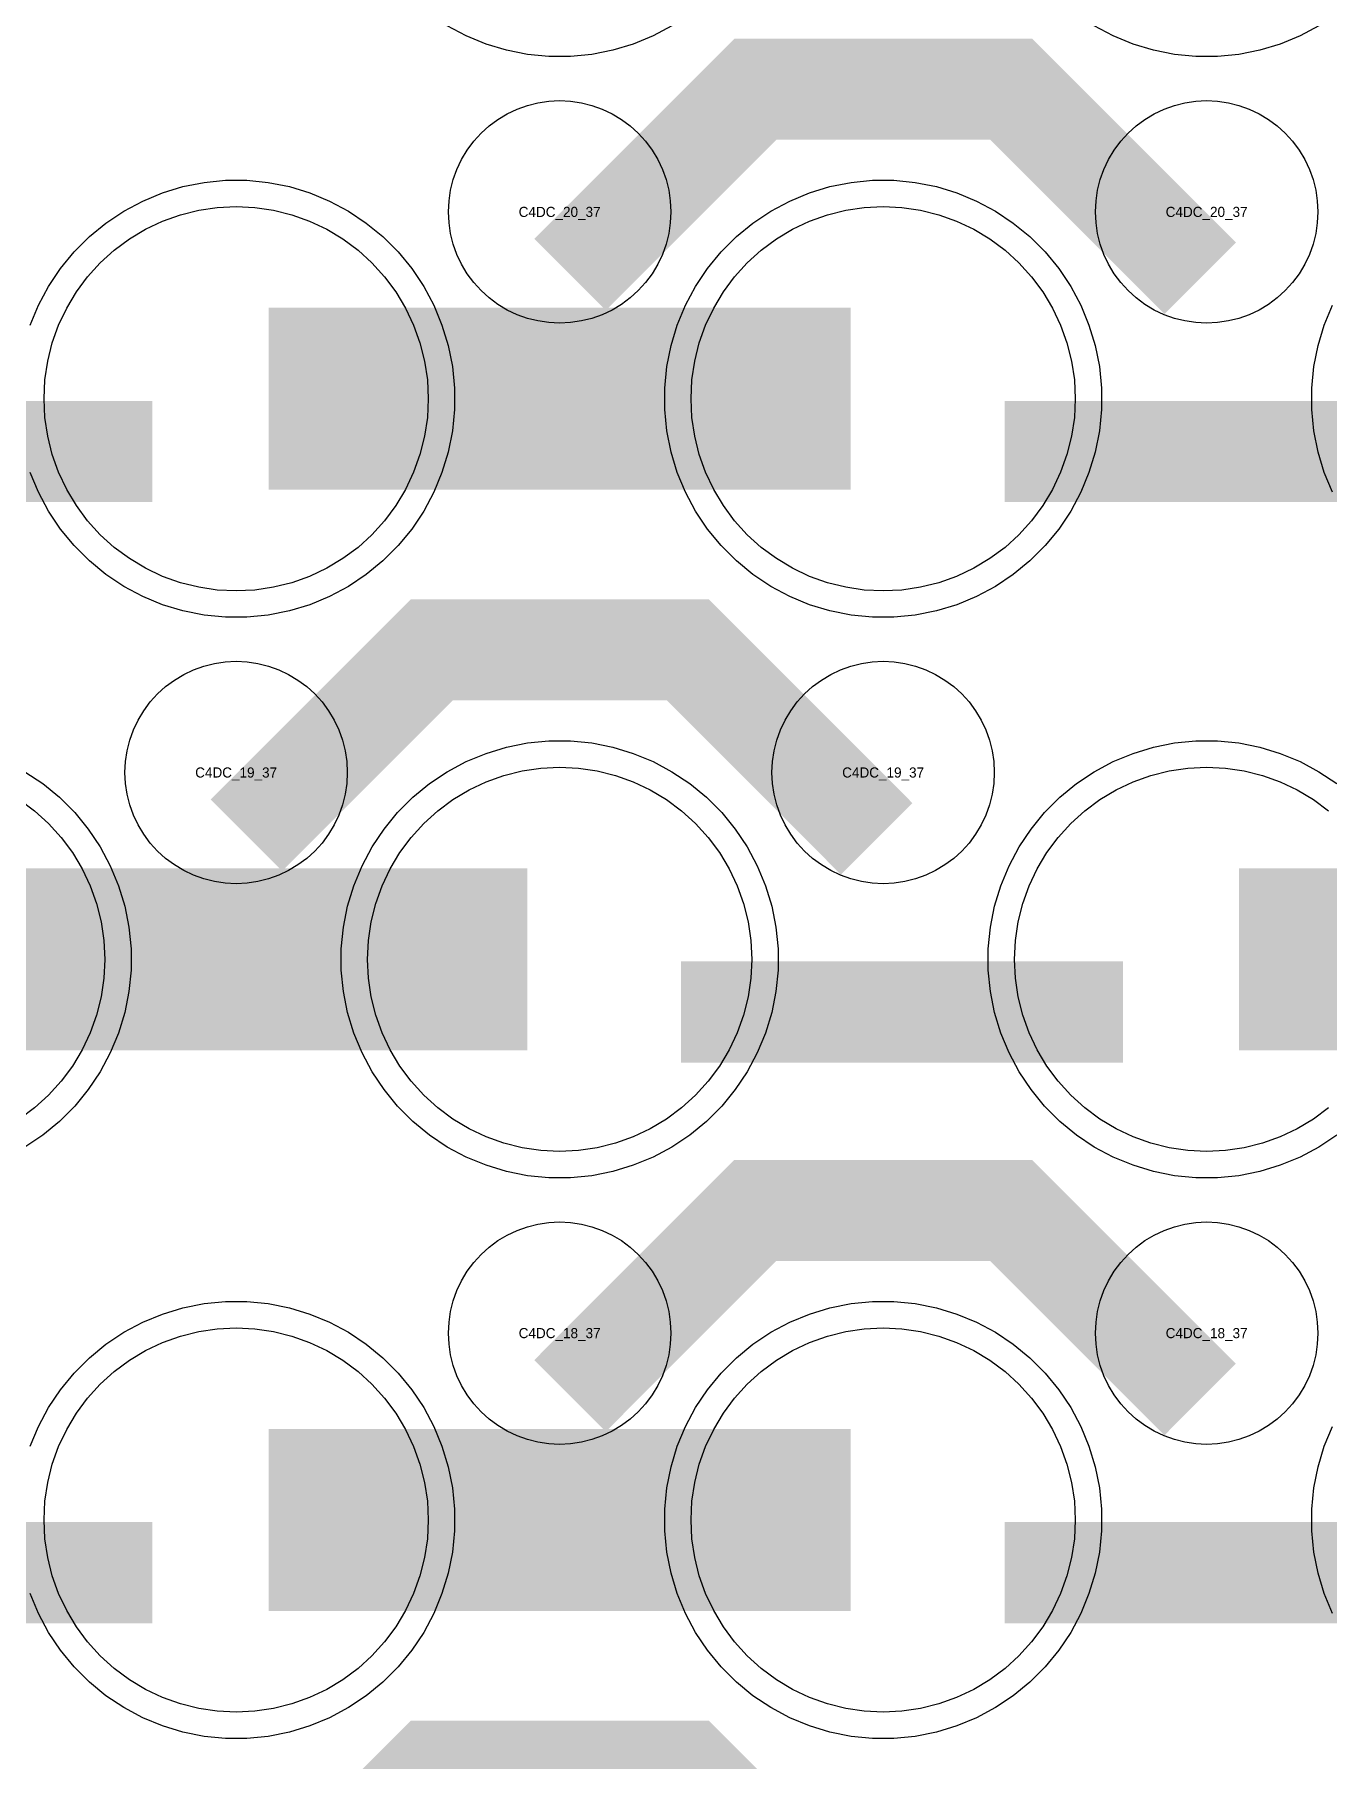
# Model space of a CAD drawing. Extents: x -11880 to 11880, y -14992 to 14992.
# Drawn here: x -209.9 to 110.1, y -12404.9 to -11978.3 of the extents above; entities that cross this region are included whole.
import ezdxf
from ezdxf.enums import TextEntityAlignment as Align

# ---------------------------------------------------------------- set-up
doc = ezdxf.new("R2010")
doc.units = 0
doc.header["$MEASUREMENT"] = 0
for name, color, linetype in [('GDS_775_DT_237', 138, 'CONTINUOUS'), ('RDL1_FS', 34, 'CONTINUOUS'), ('RDL_BS', 160, 'CONTINUOUS')]:
    doc.layers.add(name, color=color, linetype=linetype)

msp = doc.modelspace()

# ---------------------------------------------------------------- linework, layer by layer
at = {"layer": 'RDL1_FS'}
for points in [[(-160, -12115.794), (-164.657, -12115.565), (-169.268, -12114.881), (-173.791, -12113.749), (-178.181, -12112.177), (-182.395, -12110.185), (-186.395, -12107.787), (-190.14, -12105.009), (-193.594, -12101.879), (-196.724, -12098.425), (-199.502, -12094.68), (-201.9, -12090.68), (-203.892, -12086.466), (-205.464, -12082.076), (-206.596, -12077.553), (-207.28, -12072.942), (-207.509, -12068.285), (-207.28, -12063.628), (-206.596, -12059.017), (-205.464, -12054.494), (-203.892, -12050.104), (-201.9, -12045.89), (-199.502, -12041.89), (-196.724, -12038.145), (-193.594, -12034.691), (-190.14, -12031.561), (-186.395, -12028.783), (-182.395, -12026.385), (-178.181, -12024.393), (-173.791, -12022.821), (-169.268, -12021.689), (-164.657, -12021.005), (-160, -12020.776), (-155.343, -12021.005), (-150.732, -12021.689), (-146.209, -12022.821), (-141.819, -12024.393), (-137.605, -12026.385), (-133.605, -12028.783), (-129.86, -12031.561), (-126.406, -12034.691), (-123.276, -12038.145), (-120.498, -12041.89), (-118.1, -12045.89), (-116.108, -12050.104), (-114.536, -12054.494), (-113.404, -12059.017), (-112.72, -12063.628), (-112.491, -12068.285), (-112.72, -12072.942), (-113.404, -12077.553), (-114.536, -12082.076), (-116.108, -12086.466), (-118.1, -12090.68), (-120.498, -12094.68), (-123.276, -12098.425), (-126.406, -12101.879), (-129.86, -12105.009), (-133.605, -12107.787), (-137.605, -12110.185), (-141.819, -12112.177), (-146.209, -12113.749), (-150.732, -12114.881), (-155.343, -12115.565)], [(0, -12115.794), (-4.657, -12115.565), (-9.268, -12114.881), (-13.791, -12113.749), (-18.181, -12112.177), (-22.395, -12110.185), (-26.395, -12107.787), (-30.14, -12105.009), (-33.594, -12101.879), (-36.724, -12098.425), (-39.502, -12094.68), (-41.9, -12090.68), (-43.892, -12086.466), (-45.464, -12082.076), (-46.596, -12077.553), (-47.28, -12072.942), (-47.509, -12068.285), (-47.28, -12063.628), (-46.596, -12059.017), (-45.464, -12054.494), (-43.892, -12050.104), (-41.9, -12045.89), (-39.502, -12041.89), (-36.724, -12038.145), (-33.594, -12034.691), (-30.14, -12031.561), (-26.395, -12028.783), (-22.395, -12026.385), (-18.181, -12024.393), (-13.791, -12022.821), (-9.268, -12021.689), (-4.657, -12021.005), (0, -12020.776), (4.657, -12021.005), (9.268, -12021.689), (13.791, -12022.821), (18.181, -12024.393), (22.395, -12026.385), (26.395, -12028.783), (30.14, -12031.561), (33.594, -12034.691), (36.724, -12038.145), (39.502, -12041.89), (41.9, -12045.89), (43.892, -12050.104), (45.464, -12054.494), (46.596, -12059.017), (47.28, -12063.628), (47.509, -12068.285), (47.28, -12072.942), (46.596, -12077.553), (45.464, -12082.076), (43.892, -12086.466), (41.9, -12090.68), (39.502, -12094.68), (36.724, -12098.425), (33.594, -12101.879), (30.14, -12105.009), (26.395, -12107.787), (22.395, -12110.185), (18.181, -12112.177), (13.791, -12113.749), (9.268, -12114.881), (4.657, -12115.565)], [(-80, -12254.354), (-84.657, -12254.125), (-89.268, -12253.441), (-93.791, -12252.309), (-98.181, -12250.737), (-102.395, -12248.745), (-106.395, -12246.347), (-110.14, -12243.569), (-113.594, -12240.439), (-116.724, -12236.985), (-119.502, -12233.24), (-121.9, -12229.24), (-123.892, -12225.026), (-125.464, -12220.636), (-126.596, -12216.113), (-127.28, -12211.502), (-127.509, -12206.845), (-127.28, -12202.188), (-126.596, -12197.577), (-125.464, -12193.054), (-123.892, -12188.664), (-121.9, -12184.45), (-119.502, -12180.45), (-116.724, -12176.705), (-113.594, -12173.251), (-110.14, -12170.121), (-106.395, -12167.343), (-102.395, -12164.945), (-98.181, -12162.953), (-93.791, -12161.381), (-89.268, -12160.249), (-84.657, -12159.565), (-80, -12159.336), (-75.343, -12159.565), (-70.732, -12160.249), (-66.209, -12161.381), (-61.819, -12162.953), (-57.605, -12164.945), (-53.605, -12167.343), (-49.86, -12170.121), (-46.406, -12173.251), (-43.276, -12176.705), (-40.498, -12180.45), (-38.1, -12184.45), (-36.108, -12188.664), (-34.536, -12193.054), (-33.404, -12197.577), (-32.72, -12202.188), (-32.491, -12206.845), (-32.72, -12211.502), (-33.404, -12216.113), (-34.536, -12220.636), (-36.108, -12225.026), (-38.1, -12229.24), (-40.498, -12233.24), (-43.276, -12236.985), (-46.406, -12240.439), (-49.86, -12243.569), (-53.605, -12246.347), (-57.605, -12248.745), (-61.819, -12250.737), (-66.209, -12252.309), (-70.732, -12253.441), (-75.343, -12254.125)]]:
    msp.add_lwpolyline(points, close=True, dxfattribs=at)
for points in [[(-151.998, -12068.285, 45, 45, 0), (-79.998, -12068.285, 45, 45, 0)], [(-79.998, -12068.285, 45, 45, 0), (-7.998, -12068.285, 45, 45, 0)], [(-231.998, -12206.845, 45, 45, 0), (-159.998, -12206.845, 45, 45, 0)], [(-159.998, -12206.845, 45, 45, 0), (-87.998, -12206.845, 45, 45, 0)], [(88.002, -12206.845, 45, 45, 0), (160.002, -12206.845, 45, 45, 0)]]:
    msp.add_lwpolyline(points, format="xyseb", dxfattribs=at)
for points in [[(110.14, -12243.569), (106.395, -12246.347), (102.395, -12248.745), (98.181, -12250.737), (93.791, -12252.309), (89.268, -12253.441), (84.657, -12254.125), (80, -12254.354), (75.343, -12254.125), (70.732, -12253.441), (66.209, -12252.309), (61.819, -12250.737), (57.605, -12248.745), (53.605, -12246.347), (49.86, -12243.569), (46.406, -12240.439), (43.276, -12236.985), (40.498, -12233.24), (38.1, -12229.24), (36.108, -12225.026), (34.536, -12220.636), (33.404, -12216.113), (32.72, -12211.502), (32.491, -12206.845), (32.72, -12202.188), (33.404, -12197.577), (34.536, -12193.054), (36.108, -12188.664), (38.1, -12184.45), (40.498, -12180.45), (43.276, -12176.705), (46.406, -12173.251), (49.86, -12170.121), (53.605, -12167.343), (57.605, -12164.945), (61.819, -12162.953), (66.209, -12161.381), (70.732, -12160.249), (75.343, -12159.565), (80, -12159.336), (84.657, -12159.565), (89.268, -12160.249), (93.791, -12161.381), (98.181, -12162.953), (102.395, -12164.945), (106.395, -12167.343), (110.14, -12170.121)], [(-213.605, -12167.343), (-209.86, -12170.121), (-206.406, -12173.251), (-203.276, -12176.705), (-200.498, -12180.45), (-198.1, -12184.45), (-196.108, -12188.664), (-194.536, -12193.054), (-193.404, -12197.577), (-192.72, -12202.188), (-192.491, -12206.845), (-192.72, -12211.502), (-193.404, -12216.113), (-194.536, -12220.636), (-196.108, -12225.026), (-198.1, -12229.24), (-200.498, -12233.24), (-203.276, -12236.985), (-206.406, -12240.439), (-209.86, -12243.569), (-213.605, -12246.347)]]:
    msp.add_lwpolyline(points, dxfattribs=at)
at = {"layer": 'RDL1_FS', "color": 241, "true_color": 0xf7abae}
for points in [[(-160, -12392.919), (-164.657, -12392.69), (-169.268, -12392.006), (-173.791, -12390.874), (-178.181, -12389.302), (-182.395, -12387.31), (-186.395, -12384.912), (-190.14, -12382.134), (-193.594, -12379.004), (-196.724, -12375.55), (-199.502, -12371.805), (-201.9, -12367.805), (-203.892, -12363.591), (-205.464, -12359.201), (-206.596, -12354.678), (-207.28, -12350.067), (-207.509, -12345.41), (-207.28, -12340.753), (-206.596, -12336.142), (-205.464, -12331.619), (-203.892, -12327.229), (-201.9, -12323.015), (-199.502, -12319.015), (-196.724, -12315.27), (-193.594, -12311.816), (-190.14, -12308.686), (-186.395, -12305.908), (-182.395, -12303.51), (-178.181, -12301.518), (-173.791, -12299.946), (-169.268, -12298.814), (-164.657, -12298.13), (-160, -12297.901), (-155.343, -12298.13), (-150.732, -12298.814), (-146.209, -12299.946), (-141.819, -12301.518), (-137.605, -12303.51), (-133.605, -12305.908), (-129.86, -12308.686), (-126.406, -12311.816), (-123.276, -12315.27), (-120.498, -12319.015), (-118.1, -12323.015), (-116.108, -12327.229), (-114.536, -12331.619), (-113.404, -12336.142), (-112.72, -12340.753), (-112.491, -12345.41), (-112.72, -12350.067), (-113.404, -12354.678), (-114.536, -12359.201), (-116.108, -12363.591), (-118.1, -12367.805), (-120.498, -12371.805), (-123.276, -12375.55), (-126.406, -12379.004), (-129.86, -12382.134), (-133.605, -12384.912), (-137.605, -12387.31), (-141.819, -12389.302), (-146.209, -12390.874), (-150.732, -12392.006), (-155.343, -12392.69)], [(0, -12392.919), (-4.657, -12392.69), (-9.268, -12392.006), (-13.791, -12390.874), (-18.181, -12389.302), (-22.395, -12387.31), (-26.395, -12384.912), (-30.14, -12382.134), (-33.594, -12379.004), (-36.724, -12375.55), (-39.502, -12371.805), (-41.9, -12367.805), (-43.892, -12363.591), (-45.464, -12359.201), (-46.596, -12354.678), (-47.28, -12350.067), (-47.509, -12345.41), (-47.28, -12340.753), (-46.596, -12336.142), (-45.464, -12331.619), (-43.892, -12327.229), (-41.9, -12323.015), (-39.502, -12319.015), (-36.724, -12315.27), (-33.594, -12311.816), (-30.14, -12308.686), (-26.395, -12305.908), (-22.395, -12303.51), (-18.181, -12301.518), (-13.791, -12299.946), (-9.268, -12298.814), (-4.657, -12298.13), (0, -12297.901), (4.657, -12298.13), (9.268, -12298.814), (13.791, -12299.946), (18.181, -12301.518), (22.395, -12303.51), (26.395, -12305.908), (30.14, -12308.686), (33.594, -12311.816), (36.724, -12315.27), (39.502, -12319.015), (41.9, -12323.015), (43.892, -12327.229), (45.464, -12331.619), (46.596, -12336.142), (47.28, -12340.753), (47.509, -12345.41), (47.28, -12350.067), (46.596, -12354.678), (45.464, -12359.201), (43.892, -12363.591), (41.9, -12367.805), (39.502, -12371.805), (36.724, -12375.55), (33.594, -12379.004), (30.14, -12382.134), (26.395, -12384.912), (22.395, -12387.31), (18.181, -12389.302), (13.791, -12390.874), (9.268, -12392.006), (4.657, -12392.69)]]:
    msp.add_lwpolyline(points, close=True, dxfattribs=at)
for points in [[(-151.998, -12345.41, 45, 45, 0), (-79.998, -12345.41, 45, 45, 0)], [(-79.998, -12345.41, 45, 45, 0), (-7.998, -12345.41, 45, 45, 0)]]:
    msp.add_lwpolyline(points, format="xyseb", dxfattribs=at)
at = {"layer": 'RDL_BS', "color": 241, "true_color": 0xf7abae}
for points in [[(-52.223, -11976.103), (-56.885, -11978.595), (-61.795, -11980.626), (-66.835, -11982.157), (-72.062, -11983.203), (-77.356, -11983.72), (-82.644, -11983.72), (-87.938, -11983.203), (-93.165, -11982.157), (-98.205, -11980.626), (-103.115, -11978.595), (-107.777, -11976.103)], [(107.777, -11976.103), (103.115, -11978.595), (98.205, -11980.626), (93.165, -11982.157), (87.938, -11983.203), (82.644, -11983.72), (77.356, -11983.72), (72.062, -11983.203), (66.835, -11982.157), (61.795, -11980.626), (56.885, -11978.595), (52.223, -11976.103)], [(-210.906, -12327.205), (-208.875, -12322.295), (-206.383, -12317.633), (-203.436, -12313.219), (-200.074, -12309.118), (-196.292, -12305.336), (-192.191, -12301.974), (-187.777, -12299.027), (-183.115, -12296.535), (-178.205, -12294.504), (-173.165, -12292.973), (-167.938, -12291.927), (-162.644, -12291.41), (-157.356, -12291.41), (-152.062, -12291.927), (-146.835, -12292.973), (-141.795, -12294.504), (-136.885, -12296.535), (-132.223, -12299.027), (-127.809, -12301.974), (-123.708, -12305.336), (-119.926, -12309.118), (-116.564, -12313.219), (-113.617, -12317.633), (-111.125, -12322.295), (-109.094, -12327.205), (-107.563, -12332.245), (-106.517, -12337.472), (-106, -12342.766), (-106, -12348.054), (-106.517, -12353.348), (-107.563, -12358.575), (-109.094, -12363.615), (-111.125, -12368.525), (-113.617, -12373.187), (-116.564, -12377.601), (-119.926, -12381.702), (-123.708, -12385.484), (-127.809, -12388.846), (-132.223, -12391.793), (-136.885, -12394.285), (-141.795, -12396.316), (-146.835, -12397.847), (-152.062, -12398.893), (-157.356, -12399.41), (-162.644, -12399.41), (-167.938, -12398.893), (-173.165, -12397.847), (-178.205, -12396.316), (-183.115, -12394.285), (-187.777, -12391.793), (-192.191, -12388.846), (-196.292, -12385.484), (-200.074, -12381.702), (-203.436, -12377.601), (-206.383, -12373.187), (-208.875, -12368.525), (-210.906, -12363.615)], [(111.125, -12368.525), (109.094, -12363.615), (107.563, -12358.575), (106.517, -12353.348), (106, -12348.054), (106, -12342.766), (106.517, -12337.472), (107.563, -12332.245), (109.094, -12327.205), (111.125, -12322.295)]]:
    msp.add_lwpolyline(points, dxfattribs=at)
at = {"layer": 'RDL_BS'}
for points in [[(-77.438, -12037.599, 25, 25, 0), (-31.623, -11991.784, 25, 25, 0), (1.93, -11991.784, 25, 25, 0)], [(78.401, -12038.498, 25, 25, 0), (31.687, -11991.784, 25, 25, 0), (1.929, -11991.784, 25, 25, 0)], [(-289.984, -12081.298, 25, 25, 0), (-180.719, -12081.298, 25, 25, 0)], [(30.016, -12081.298, 25, 25, 0), (139.281, -12081.298, 25, 25, 0)], [(-157.438, -12176.159, 25, 25, 0), (-111.623, -12130.344, 25, 25, 0), (-78.07, -12130.344, 25, 25, 0)], [(-1.599, -12177.058, 25, 25, 0), (-48.313, -12130.344, 25, 25, 0), (-78.071, -12130.344, 25, 25, 0)], [(-49.984, -12219.858, 25, 25, 0), (59.281, -12219.858, 25, 25, 0)], [(-77.438, -12314.724, 25, 25, 0), (-31.623, -12268.909, 25, 25, 0), (1.93, -12268.909, 25, 25, 0)], [(78.401, -12315.623, 25, 25, 0), (31.687, -12268.909, 25, 25, 0), (1.929, -12268.909, 25, 25, 0)], [(-157.438, -12453.289, 25, 25, 0), (-111.623, -12407.474, 25, 25, 0), (-78.07, -12407.474, 25, 25, 0)], [(-1.599, -12454.188, 25, 25, 0), (-48.313, -12407.474, 25, 25, 0), (-78.071, -12407.474, 25, 25, 0)]]:
    msp.add_lwpolyline(points, format="xyseb", dxfattribs=at)
for points in [[(-80, -12049.591), (-82.693, -12049.459), (-85.365, -12049.063), (-87.984, -12048.406), (-90.519, -12047.499), (-92.956, -12046.347), (-95.28, -12044.954), (-97.443, -12043.351), (-99.442, -12041.539), (-101.254, -12039.54), (-102.857, -12037.377), (-104.25, -12035.053), (-105.402, -12032.616), (-106.309, -12030.081), (-106.966, -12027.462), (-107.362, -12024.79), (-107.494, -12022.097), (-107.362, -12019.404), (-106.966, -12016.732), (-106.309, -12014.113), (-105.402, -12011.578), (-104.25, -12009.141), (-102.857, -12006.817), (-101.254, -12004.654), (-99.442, -12002.655), (-97.443, -12000.843), (-95.28, -11999.24), (-92.956, -11997.847), (-90.519, -11996.695), (-87.984, -11995.788), (-85.365, -11995.131), (-82.693, -11994.735), (-80, -11994.603), (-77.307, -11994.735), (-74.635, -11995.131), (-72.016, -11995.788), (-69.481, -11996.695), (-67.044, -11997.847), (-64.72, -11999.24), (-62.557, -12000.843), (-60.558, -12002.655), (-58.746, -12004.654), (-57.143, -12006.817), (-55.75, -12009.141), (-54.598, -12011.578), (-53.691, -12014.113), (-53.034, -12016.732), (-52.638, -12019.404), (-52.506, -12022.097), (-52.638, -12024.79), (-53.034, -12027.462), (-53.691, -12030.081), (-54.598, -12032.616), (-55.75, -12035.053), (-57.143, -12037.377), (-58.746, -12039.54), (-60.558, -12041.539), (-62.557, -12043.351), (-64.72, -12044.954), (-67.044, -12046.347), (-69.481, -12047.499), (-72.016, -12048.406), (-74.635, -12049.063), (-77.307, -12049.459)], [(80, -12049.591), (77.307, -12049.459), (74.635, -12049.063), (72.016, -12048.406), (69.481, -12047.499), (67.044, -12046.347), (64.72, -12044.954), (62.557, -12043.351), (60.558, -12041.539), (58.746, -12039.54), (57.143, -12037.377), (55.75, -12035.053), (54.598, -12032.616), (53.691, -12030.081), (53.034, -12027.462), (52.638, -12024.79), (52.506, -12022.097), (52.638, -12019.404), (53.034, -12016.732), (53.691, -12014.113), (54.598, -12011.578), (55.75, -12009.141), (57.143, -12006.817), (58.746, -12004.654), (60.558, -12002.655), (62.557, -12000.843), (64.72, -11999.24), (67.044, -11997.847), (69.481, -11996.695), (72.016, -11995.788), (74.635, -11995.131), (77.307, -11994.735), (80, -11994.603), (82.693, -11994.735), (85.365, -11995.131), (87.984, -11995.788), (90.519, -11996.695), (92.956, -11997.847), (95.28, -11999.24), (97.443, -12000.843), (99.442, -12002.655), (101.254, -12004.654), (102.857, -12006.817), (104.25, -12009.141), (105.402, -12011.578), (106.309, -12014.113), (106.966, -12016.732), (107.362, -12019.404), (107.494, -12022.097), (107.362, -12024.79), (106.966, -12027.462), (106.309, -12030.081), (105.402, -12032.616), (104.25, -12035.053), (102.857, -12037.377), (101.254, -12039.54), (99.442, -12041.539), (97.443, -12043.351), (95.28, -12044.954), (92.956, -12046.347), (90.519, -12047.499), (87.984, -12048.406), (85.365, -12049.063), (82.693, -12049.459)], [(-2.644, -12122.285), (-7.938, -12121.768), (-13.165, -12120.722), (-18.205, -12119.191), (-23.115, -12117.16), (-27.777, -12114.668), (-32.191, -12111.721), (-36.292, -12108.359), (-40.074, -12104.577), (-43.436, -12100.476), (-46.383, -12096.062), (-48.875, -12091.4), (-50.906, -12086.49), (-52.437, -12081.45), (-53.483, -12076.223), (-54, -12070.929), (-54, -12065.641), (-53.483, -12060.347), (-52.437, -12055.12), (-50.906, -12050.08), (-48.875, -12045.17), (-46.383, -12040.508), (-43.436, -12036.094), (-40.074, -12031.993), (-36.292, -12028.211), (-32.191, -12024.849), (-27.777, -12021.902), (-23.115, -12019.41), (-18.205, -12017.379), (-13.165, -12015.848), (-7.938, -12014.802), (-2.644, -12014.285), (2.644, -12014.285), (7.938, -12014.802), (13.165, -12015.848), (18.205, -12017.379), (23.115, -12019.41), (27.777, -12021.902), (32.191, -12024.849), (36.292, -12028.211), (40.074, -12031.993), (43.436, -12036.094), (46.383, -12040.508), (48.875, -12045.17), (50.906, -12050.08), (52.437, -12055.12), (53.483, -12060.347), (54, -12065.641), (54, -12070.929), (53.483, -12076.223), (52.437, -12081.45), (50.906, -12086.49), (48.875, -12091.4), (46.383, -12096.062), (43.436, -12100.476), (40.074, -12104.577), (36.292, -12108.359), (32.191, -12111.721), (27.777, -12114.668), (23.115, -12117.16), (18.205, -12119.191), (13.165, -12120.722), (7.938, -12121.768), (2.644, -12122.285)], [(-160, -12188.151), (-162.693, -12188.019), (-165.365, -12187.623), (-167.984, -12186.966), (-170.519, -12186.059), (-172.956, -12184.907), (-175.28, -12183.514), (-177.443, -12181.911), (-179.442, -12180.099), (-181.254, -12178.1), (-182.857, -12175.937), (-184.25, -12173.613), (-185.402, -12171.176), (-186.309, -12168.641), (-186.966, -12166.022), (-187.362, -12163.35), (-187.494, -12160.657), (-187.362, -12157.964), (-186.966, -12155.292), (-186.309, -12152.673), (-185.402, -12150.138), (-184.25, -12147.701), (-182.857, -12145.377), (-181.254, -12143.214), (-179.442, -12141.215), (-177.443, -12139.403), (-175.28, -12137.8), (-172.956, -12136.407), (-170.519, -12135.255), (-167.984, -12134.348), (-165.365, -12133.691), (-162.693, -12133.295), (-160, -12133.163), (-157.307, -12133.295), (-154.635, -12133.691), (-152.016, -12134.348), (-149.481, -12135.255), (-147.044, -12136.407), (-144.72, -12137.8), (-142.557, -12139.403), (-140.558, -12141.215), (-138.746, -12143.214), (-137.143, -12145.377), (-135.75, -12147.701), (-134.598, -12150.138), (-133.691, -12152.673), (-133.034, -12155.292), (-132.638, -12157.964), (-132.506, -12160.657), (-132.638, -12163.35), (-133.034, -12166.022), (-133.691, -12168.641), (-134.598, -12171.176), (-135.75, -12173.613), (-137.143, -12175.937), (-138.746, -12178.1), (-140.558, -12180.099), (-142.557, -12181.911), (-144.72, -12183.514), (-147.044, -12184.907), (-149.481, -12186.059), (-152.016, -12186.966), (-154.635, -12187.623), (-157.307, -12188.019)], [(0, -12188.151), (-2.693, -12188.019), (-5.365, -12187.623), (-7.984, -12186.966), (-10.519, -12186.059), (-12.956, -12184.907), (-15.28, -12183.514), (-17.443, -12181.911), (-19.442, -12180.099), (-21.254, -12178.1), (-22.857, -12175.937), (-24.25, -12173.613), (-25.402, -12171.176), (-26.309, -12168.641), (-26.966, -12166.022), (-27.362, -12163.35), (-27.494, -12160.657), (-27.362, -12157.964), (-26.966, -12155.292), (-26.309, -12152.673), (-25.402, -12150.138), (-24.25, -12147.701), (-22.857, -12145.377), (-21.254, -12143.214), (-19.442, -12141.215), (-17.443, -12139.403), (-15.28, -12137.8), (-12.956, -12136.407), (-10.519, -12135.255), (-7.984, -12134.348), (-5.365, -12133.691), (-2.693, -12133.295), (0, -12133.163), (2.693, -12133.295), (5.365, -12133.691), (7.984, -12134.348), (10.519, -12135.255), (12.956, -12136.407), (15.28, -12137.8), (17.443, -12139.403), (19.442, -12141.215), (21.254, -12143.214), (22.857, -12145.377), (24.25, -12147.701), (25.402, -12150.138), (26.309, -12152.673), (26.966, -12155.292), (27.362, -12157.964), (27.494, -12160.657), (27.362, -12163.35), (26.966, -12166.022), (26.309, -12168.641), (25.402, -12171.176), (24.25, -12173.613), (22.857, -12175.937), (21.254, -12178.1), (19.442, -12180.099), (17.443, -12181.911), (15.28, -12183.514), (12.956, -12184.907), (10.519, -12186.059), (7.984, -12186.966), (5.365, -12187.623), (2.693, -12188.019)], [(-82.644, -12260.845), (-87.938, -12260.328), (-93.165, -12259.282), (-98.205, -12257.751), (-103.115, -12255.72), (-107.777, -12253.228), (-112.191, -12250.281), (-116.292, -12246.919), (-120.074, -12243.137), (-123.436, -12239.036), (-126.383, -12234.622), (-128.875, -12229.96), (-130.906, -12225.05), (-132.437, -12220.01), (-133.483, -12214.783), (-134, -12209.489), (-134, -12204.201), (-133.483, -12198.907), (-132.437, -12193.68), (-130.906, -12188.64), (-128.875, -12183.73), (-126.383, -12179.068), (-123.436, -12174.654), (-120.074, -12170.553), (-116.292, -12166.771), (-112.191, -12163.409), (-107.777, -12160.462), (-103.115, -12157.97), (-98.205, -12155.939), (-93.165, -12154.408), (-87.938, -12153.362), (-82.644, -12152.845), (-77.356, -12152.845), (-72.062, -12153.362), (-66.835, -12154.408), (-61.795, -12155.939), (-56.885, -12157.97), (-52.223, -12160.462), (-47.809, -12163.409), (-43.708, -12166.771), (-39.926, -12170.553), (-36.564, -12174.654), (-33.617, -12179.068), (-31.125, -12183.73), (-29.094, -12188.64), (-27.563, -12193.68), (-26.517, -12198.907), (-26, -12204.201), (-26, -12209.489), (-26.517, -12214.783), (-27.563, -12220.01), (-29.094, -12225.05), (-31.125, -12229.96), (-33.617, -12234.622), (-36.564, -12239.036), (-39.926, -12243.137), (-43.708, -12246.919), (-47.809, -12250.281), (-52.223, -12253.228), (-56.885, -12255.72), (-61.795, -12257.751), (-66.835, -12259.282), (-72.062, -12260.328), (-77.356, -12260.845)], [(-80, -12326.716), (-82.693, -12326.584), (-85.365, -12326.188), (-87.984, -12325.531), (-90.519, -12324.624), (-92.956, -12323.472), (-95.28, -12322.079), (-97.443, -12320.476), (-99.442, -12318.664), (-101.254, -12316.665), (-102.857, -12314.502), (-104.25, -12312.178), (-105.402, -12309.741), (-106.309, -12307.206), (-106.966, -12304.587), (-107.362, -12301.915), (-107.494, -12299.222), (-107.362, -12296.529), (-106.966, -12293.857), (-106.309, -12291.238), (-105.402, -12288.703), (-104.25, -12286.266), (-102.857, -12283.942), (-101.254, -12281.779), (-99.442, -12279.78), (-97.443, -12277.968), (-95.28, -12276.365), (-92.956, -12274.972), (-90.519, -12273.82), (-87.984, -12272.913), (-85.365, -12272.256), (-82.693, -12271.86), (-80, -12271.728), (-77.307, -12271.86), (-74.635, -12272.256), (-72.016, -12272.913), (-69.481, -12273.82), (-67.044, -12274.972), (-64.72, -12276.365), (-62.557, -12277.968), (-60.558, -12279.78), (-58.746, -12281.779), (-57.143, -12283.942), (-55.75, -12286.266), (-54.598, -12288.703), (-53.691, -12291.238), (-53.034, -12293.857), (-52.638, -12296.529), (-52.506, -12299.222), (-52.638, -12301.915), (-53.034, -12304.587), (-53.691, -12307.206), (-54.598, -12309.741), (-55.75, -12312.178), (-57.143, -12314.502), (-58.746, -12316.665), (-60.558, -12318.664), (-62.557, -12320.476), (-64.72, -12322.079), (-67.044, -12323.472), (-69.481, -12324.624), (-72.016, -12325.531), (-74.635, -12326.188), (-77.307, -12326.584)], [(80, -12326.716), (77.307, -12326.584), (74.635, -12326.188), (72.016, -12325.531), (69.481, -12324.624), (67.044, -12323.472), (64.72, -12322.079), (62.557, -12320.476), (60.558, -12318.664), (58.746, -12316.665), (57.143, -12314.502), (55.75, -12312.178), (54.598, -12309.741), (53.691, -12307.206), (53.034, -12304.587), (52.638, -12301.915), (52.506, -12299.222), (52.638, -12296.529), (53.034, -12293.857), (53.691, -12291.238), (54.598, -12288.703), (55.75, -12286.266), (57.143, -12283.942), (58.746, -12281.779), (60.558, -12279.78), (62.557, -12277.968), (64.72, -12276.365), (67.044, -12274.972), (69.481, -12273.82), (72.016, -12272.913), (74.635, -12272.256), (77.307, -12271.86), (80, -12271.728), (82.693, -12271.86), (85.365, -12272.256), (87.984, -12272.913), (90.519, -12273.82), (92.956, -12274.972), (95.28, -12276.365), (97.443, -12277.968), (99.442, -12279.78), (101.254, -12281.779), (102.857, -12283.942), (104.25, -12286.266), (105.402, -12288.703), (106.309, -12291.238), (106.966, -12293.857), (107.362, -12296.529), (107.494, -12299.222), (107.362, -12301.915), (106.966, -12304.587), (106.309, -12307.206), (105.402, -12309.741), (104.25, -12312.178), (102.857, -12314.502), (101.254, -12316.665), (99.442, -12318.664), (97.443, -12320.476), (95.28, -12322.079), (92.956, -12323.472), (90.519, -12324.624), (87.984, -12325.531), (85.365, -12326.188), (82.693, -12326.584)]]:
    msp.add_lwpolyline(points, close=True, dxfattribs=at)
for points in [[(-210.906, -12050.08), (-208.875, -12045.17), (-206.383, -12040.508), (-203.436, -12036.094), (-200.074, -12031.993), (-196.292, -12028.211), (-192.191, -12024.849), (-187.777, -12021.902), (-183.115, -12019.41), (-178.205, -12017.379), (-173.165, -12015.848), (-167.938, -12014.802), (-162.644, -12014.285), (-157.356, -12014.285), (-152.062, -12014.802), (-146.835, -12015.848), (-141.795, -12017.379), (-136.885, -12019.41), (-132.223, -12021.902), (-127.809, -12024.849), (-123.708, -12028.211), (-119.926, -12031.993), (-116.564, -12036.094), (-113.617, -12040.508), (-111.125, -12045.17), (-109.094, -12050.08), (-107.563, -12055.12), (-106.517, -12060.347), (-106, -12065.641), (-106, -12070.929), (-106.517, -12076.223), (-107.563, -12081.45), (-109.094, -12086.49), (-111.125, -12091.4), (-113.617, -12096.062), (-116.564, -12100.476), (-119.926, -12104.577), (-123.708, -12108.359), (-127.809, -12111.721), (-132.223, -12114.668), (-136.885, -12117.16), (-141.795, -12119.191), (-146.835, -12120.722), (-152.062, -12121.768), (-157.356, -12122.285), (-162.644, -12122.285), (-167.938, -12121.768), (-173.165, -12120.722), (-178.205, -12119.191), (-183.115, -12117.16), (-187.777, -12114.668), (-192.191, -12111.721), (-196.292, -12108.359), (-200.074, -12104.577), (-203.436, -12100.476), (-206.383, -12096.062), (-208.875, -12091.4), (-210.906, -12086.49)], [(111.125, -12091.4), (109.094, -12086.49), (107.563, -12081.45), (106.517, -12076.223), (106, -12070.929), (106, -12065.641), (106.517, -12060.347), (107.563, -12055.12), (109.094, -12050.08), (111.125, -12045.17)], [(112.191, -12250.281), (107.777, -12253.228), (103.115, -12255.72), (98.205, -12257.751), (93.165, -12259.282), (87.938, -12260.328), (82.644, -12260.845), (77.356, -12260.845), (72.062, -12260.328), (66.835, -12259.282), (61.795, -12257.751), (56.885, -12255.72), (52.223, -12253.228), (47.809, -12250.281), (43.708, -12246.919), (39.926, -12243.137), (36.564, -12239.036), (33.617, -12234.622), (31.125, -12229.96), (29.094, -12225.05), (27.563, -12220.01), (26.517, -12214.783), (26, -12209.489), (26, -12204.201), (26.517, -12198.907), (27.563, -12193.68), (29.094, -12188.64), (31.125, -12183.73), (33.617, -12179.068), (36.564, -12174.654), (39.926, -12170.553), (43.708, -12166.771), (47.809, -12163.409), (52.223, -12160.462), (56.885, -12157.97), (61.795, -12155.939), (66.835, -12154.408), (72.062, -12153.362), (77.356, -12152.845), (82.644, -12152.845), (87.938, -12153.362), (93.165, -12154.408), (98.205, -12155.939), (103.115, -12157.97), (107.777, -12160.462), (112.191, -12163.409)], [(-212.223, -12160.462), (-207.809, -12163.409), (-203.708, -12166.771), (-199.926, -12170.553), (-196.564, -12174.654), (-193.617, -12179.068), (-191.125, -12183.73), (-189.094, -12188.64), (-187.563, -12193.68), (-186.517, -12198.907), (-186, -12204.201), (-186, -12209.489), (-186.517, -12214.783), (-187.563, -12220.01), (-189.094, -12225.05), (-191.125, -12229.96), (-193.617, -12234.622), (-196.564, -12239.036), (-199.926, -12243.137), (-203.708, -12246.919), (-207.809, -12250.281), (-212.223, -12253.228)]]:
    msp.add_lwpolyline(points, dxfattribs=at)
at = {"layer": 'RDL_BS', "color": 241, "true_color": 0xf7abae}
msp.add_lwpolyline([(-2.644, -12399.41), (-7.938, -12398.893), (-13.165, -12397.847), (-18.205, -12396.316), (-23.115, -12394.285), (-27.777, -12391.793), (-32.191, -12388.846), (-36.292, -12385.484), (-40.074, -12381.702), (-43.436, -12377.601), (-46.383, -12373.187), (-48.875, -12368.525), (-50.906, -12363.615), (-52.437, -12358.575), (-53.483, -12353.348), (-54, -12348.054), (-54, -12342.766), (-53.483, -12337.472), (-52.437, -12332.245), (-50.906, -12327.205), (-48.875, -12322.295), (-46.383, -12317.633), (-43.436, -12313.219), (-40.074, -12309.118), (-36.292, -12305.336), (-32.191, -12301.974), (-27.777, -12299.027), (-23.115, -12296.535), (-18.205, -12294.504), (-13.165, -12292.973), (-7.938, -12291.927), (-2.644, -12291.41), (2.644, -12291.41), (7.938, -12291.927), (13.165, -12292.973), (18.205, -12294.504), (23.115, -12296.535), (27.777, -12299.027), (32.191, -12301.974), (36.292, -12305.336), (40.074, -12309.118), (43.436, -12313.219), (46.383, -12317.633), (48.875, -12322.295), (50.906, -12327.205), (52.437, -12332.245), (53.483, -12337.472), (54, -12342.766), (54, -12348.054), (53.483, -12353.348), (52.437, -12358.575), (50.906, -12363.615), (48.875, -12368.525), (46.383, -12373.187), (43.436, -12377.601), (40.074, -12381.702), (36.292, -12385.484), (32.191, -12388.846), (27.777, -12391.793), (23.115, -12394.285), (18.205, -12396.316), (13.165, -12397.847), (7.938, -12398.893), (2.644, -12399.41)], close=True, dxfattribs=at)
for points in [[(-289.984, -12358.423, 25, 25, 0), (-180.719, -12358.423, 25, 25, 0)], [(30.016, -12358.423, 25, 25, 0), (139.281, -12358.423, 25, 25, 0)]]:
    msp.add_lwpolyline(points, format="xyseb", dxfattribs=at)

# ---------------------------------------------------------------- texts
at = {"layer": 'GDS_775_DT_237'}
for s, p in [('C4DC_20_37', (-80, -12022.097)), ('C4DC_20_37', (-80, -12022.097)), ('C4DC_20_37', (80, -12022.097)), ('C4DC_20_37', (80, -12022.097)), ('C4DC_19_37', (-160, -12160.657)), ('C4DC_19_37', (-160, -12160.657)), ('C4DC_19_37', (0, -12160.657)), ('C4DC_19_37', (0, -12160.657)), ('C4DC_18_37', (-80, -12299.222)), ('C4DC_18_37', (-80, -12299.222)), ('C4DC_18_37', (80, -12299.222)), ('C4DC_18_37', (80, -12299.222))]:
    msp.add_text(s, height=2.5, dxfattribs=at).set_placement(p, align=Align.MIDDLE_CENTER)

doc.saveas('drawing.dxf')
